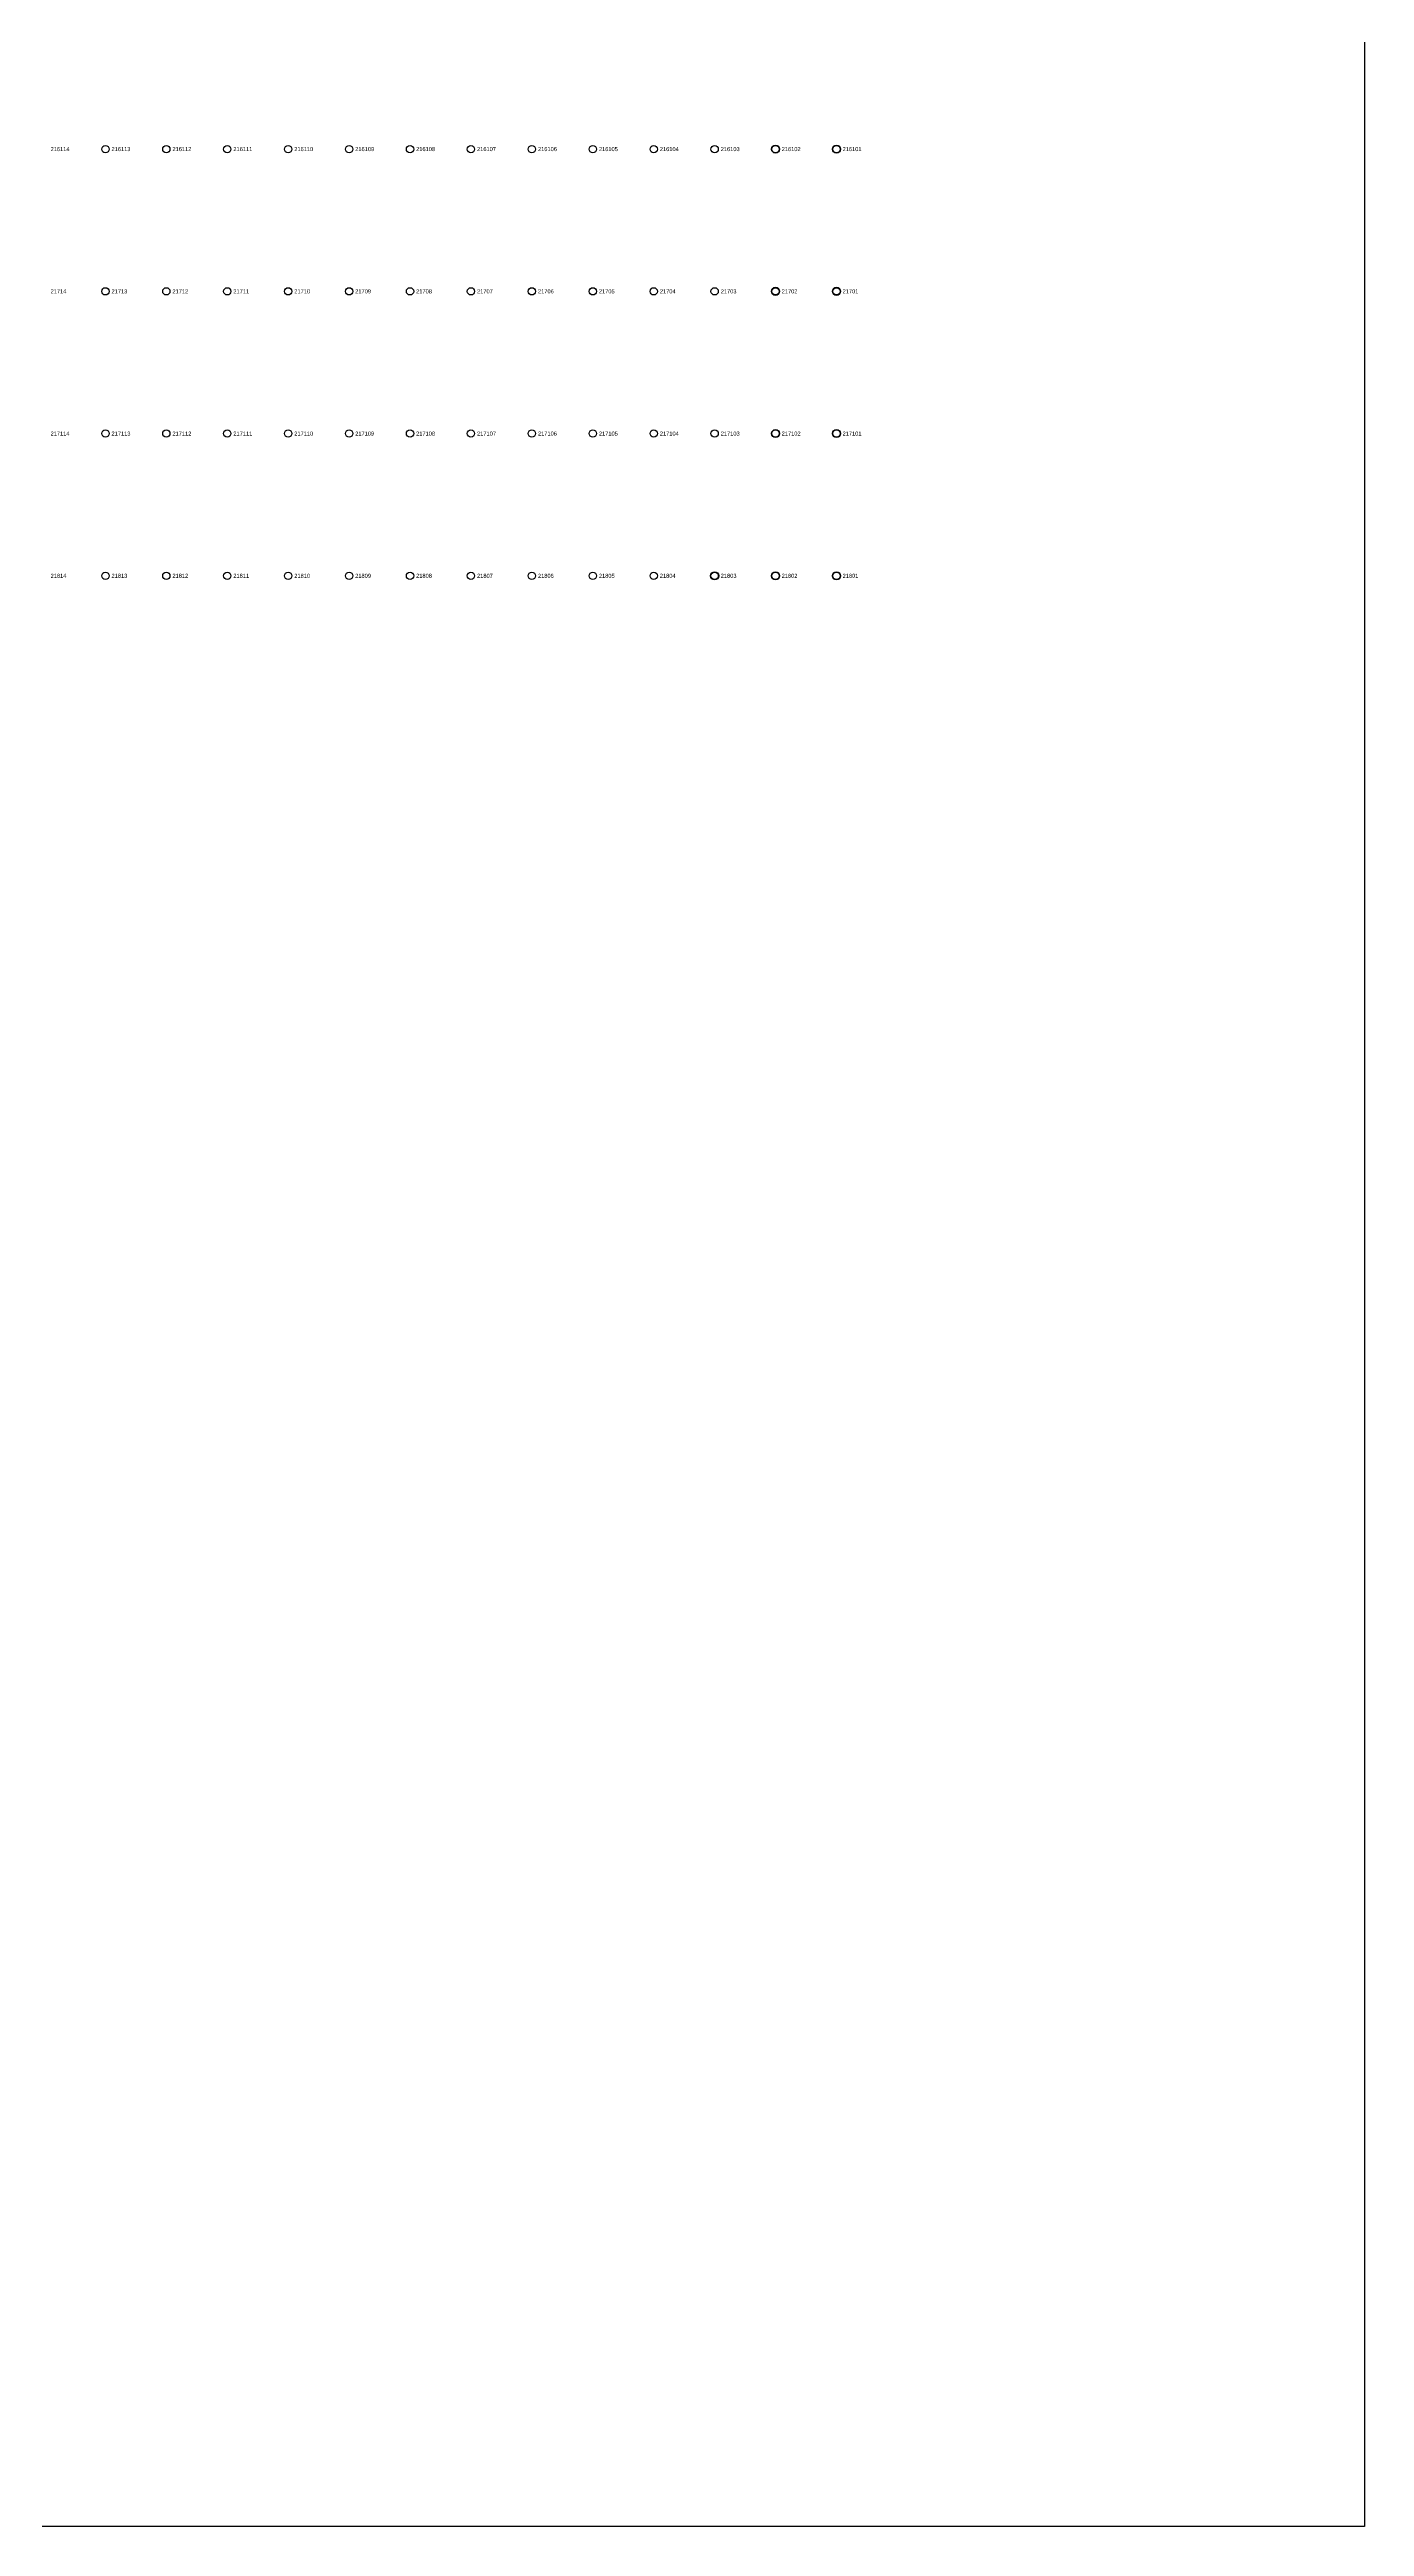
# Model space of a CAD drawing. Extents: x -5 to 376, y -217 to 241.
# Drawn here: x 294 to 376.2, y -216.6 to -61.8 of the extents above; entities that cross this region are included whole.
import ezdxf

# ---------------------------------------------------------------- set-up
doc = ezdxf.new("R2010")
doc.units = 0
for name, color, linetype in [('FIXTURE_INTERFACE_PIN', 4, 'CONTINUOUS'), ('FIXTURE_OUTLINE', 144, 'CONTINUOUS'), ('TESTER_INTERFACE_PIN', 144, 'CONTINUOUS'), ('TESTER_INTERFACE_PIN_LABEL', 144, 'CONTINUOUS')]:
    doc.layers.add(name, color=color, linetype=linetype)
doc.styles.get("Standard").update_dxf_attribs({"font": 'arial.ttf'})

msp = doc.modelspace()

# ---------------------------------------------------------------- linework, layer by layer
at = {"layer": 'FIXTURE_INTERFACE_PIN'}
for centre in [(339.37194, -68.0085), (343.18194, -68.0085), (339.37194, -76.8985), (343.18194, -76.8985), (339.37194, -85.7885), (343.18194, -85.7885), (335.56194, -94.6785), (339.37194, -94.6785), (343.18194, -94.6785)]:
    msp.add_circle(centre, 0.254, dxfattribs=at)
at = {"layer": 'FIXTURE_OUTLINE'}
for p, q in [((376.20194, 240.6015), (376.20194, -216.5985)), ((376.20194, -216.5985), (-4.79806, -216.5985))]:
    msp.add_line(p, q, dxfattribs=at)
at = {"layer": 'TESTER_INTERFACE_PIN'}
for centre in [(297.46194, -68.0085), (301.27194, -68.0085), (305.08194, -68.0085), (308.89194, -68.0085), (312.70194, -68.0085), (316.51194, -68.0085), (320.32194, -68.0085), (324.13194, -68.0085), (327.94194, -68.0085), (331.75194, -68.0085), (335.56194, -68.0085), (339.37194, -68.0085), (343.18194, -68.0085), (297.46194, -76.8985), (301.27194, -76.8985), (305.08194, -76.8985), (308.89194, -76.8985), (312.70194, -76.8985), (316.51194, -76.8985), (320.32194, -76.8985), (324.13194, -76.8985), (327.94194, -76.8985), (331.75194, -76.8985), (335.56194, -76.8985), (339.37194, -76.8985), (343.18194, -76.8985), (297.46194, -85.7885), (301.27194, -85.7885), (305.08194, -85.7885), (308.89194, -85.7885), (312.70194, -85.7885), (316.51194, -85.7885), (320.32194, -85.7885), (324.13194, -85.7885), (327.94194, -85.7885), (331.75194, -85.7885), (335.56194, -85.7885), (339.37194, -85.7885), (343.18194, -85.7885), (297.46194, -94.6785), (301.27194, -94.6785), (305.08194, -94.6785), (308.89194, -94.6785), (312.70194, -94.6785), (316.51194, -94.6785), (320.32194, -94.6785), (324.13194, -94.6785), (327.94194, -94.6785), (331.75194, -94.6785), (335.56194, -94.6785), (339.37194, -94.6785), (343.18194, -94.6785)]:
    msp.add_circle(centre, 0.2286, dxfattribs=at)

# ---------------------------------------------------------------- texts
at = {"layer": 'TESTER_INTERFACE_PIN_LABEL'}
for s, p in [('216114', (294.03294, -68.1355)), ('216113', (297.84294, -68.1355)), ('216112', (301.65294, -68.1355)), ('216111', (305.46294, -68.1355)), ('216110', (309.27294, -68.1355)), ('216109', (313.08294, -68.1355)), ('216108', (316.89294, -68.1355)), ('216107', (320.70294, -68.1355)), ('216106', (324.51294, -68.1355)), ('216105', (328.32294, -68.1355)), ('216104', (332.13294, -68.1355)), ('216103', (335.94294, -68.1355)), ('216102', (339.75294, -68.1355)), ('216101', (343.56294, -68.1355)), ('21714', (294.03294, -77.0255)), ('21713', (297.84294, -77.0255)), ('21712', (301.65294, -77.0255)), ('21711', (305.46294, -77.0255)), ('21710', (309.27294, -77.0255)), ('21709', (313.08294, -77.0255)), ('21708', (316.89294, -77.0255)), ('21707', (320.70294, -77.0255)), ('21706', (324.51294, -77.0255)), ('21705', (328.32294, -77.0255)), ('21704', (332.13294, -77.0255)), ('21703', (335.94294, -77.0255)), ('21702', (339.75294, -77.0255)), ('21701', (343.56294, -77.0255)), ('217114', (294.03294, -85.9155)), ('217113', (297.84294, -85.9155)), ('217112', (301.65294, -85.9155)), ('217111', (305.46294, -85.9155)), ('217110', (309.27294, -85.9155)), ('217109', (313.08294, -85.9155)), ('217108', (316.89294, -85.9155)), ('217107', (320.70294, -85.9155)), ('217106', (324.51294, -85.9155)), ('217105', (328.32294, -85.9155)), ('217104', (332.13294, -85.9155)), ('217103', (335.94294, -85.9155)), ('217102', (339.75294, -85.9155)), ('217101', (343.56294, -85.9155)), ('21814', (294.03294, -94.8055)), ('21813', (297.84294, -94.8055)), ('21812', (301.65294, -94.8055)), ('21811', (305.46294, -94.8055)), ('21810', (309.27294, -94.8055)), ('21809', (313.08294, -94.8055)), ('21808', (316.89294, -94.8055)), ('21807', (320.70294, -94.8055)), ('21806', (324.51294, -94.8055)), ('21805', (328.32294, -94.8055)), ('21804', (332.13294, -94.8055)), ('21803', (335.94294, -94.8055)), ('21802', (339.75294, -94.8055)), ('21801', (343.56294, -94.8055))]:
    msp.add_text(s, height=0.254, dxfattribs=at).set_placement(p)

doc.saveas('drawing.dxf')
